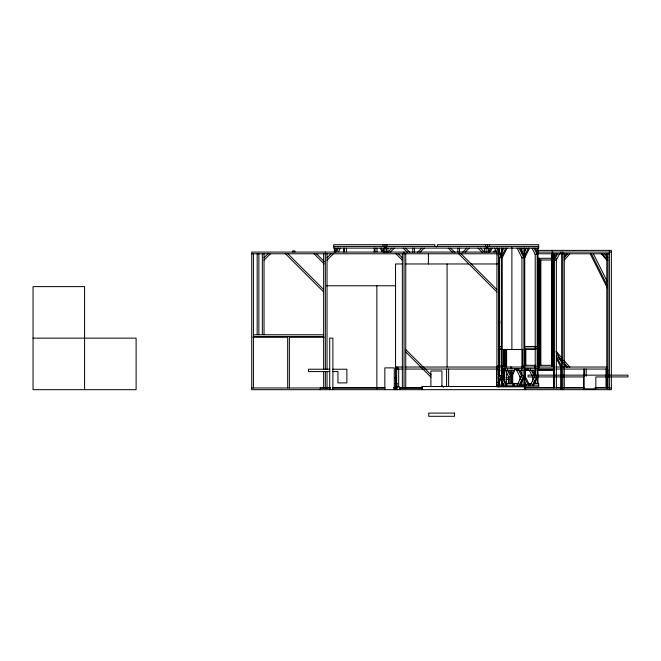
<?xml version="1.0" encoding="UTF-8"?>
<svg xmlns="http://www.w3.org/2000/svg" width="661" height="661" viewBox="0 0 661 661"><rect width="100%" height="100%" fill="white"/><g stroke="black" fill="none" stroke-linecap="round" stroke-linejoin="round"><path stroke-width="0.99" d="M386.255 252.502L386.255 247.429L386.255 252.609M335.201 252.114L337.209 248.115M336.573 251.775L338.407 248.115M338.539 251.775L340.365 248.115M488.942 252.114L490.941 248.115M490.313 251.775L492.148 248.115M502.079 251.742L503.889 248.115M502.228 255.361L505.855 248.115M502.228 257.765L507.053 248.115M524.603 251.742L526.412 248.115M524.751 255.361L528.379 248.115M524.751 257.765L529.577 248.115M554.389 257.782L556.388 253.774M557.595 253.774L554.389 260.178L556.347 260.178L559.553 253.774M498.097 378.125L499.419 375.489L501.377 375.489L497.865 382.512M502.096 373.168L503.467 370.424L503.467 368.722M498.204 384.239L501.377 377.894M511.523 374.423L513.531 370.424M511.523 376.828L514.729 370.424L514.729 368.722M517.109 385.148L521.934 375.489L523.9 375.489L519.075 385.148M524.619 373.168L525.991 370.424L525.991 368.722M520.273 385.148L523.9 377.894M530.395 385.148L534.782 376.365M532.353 385.148L536.74 376.365M533.559 385.148L537.186 377.894M564.296 256.443L566.609 253.774M564.271 257.782L567.741 253.774M564.271 260.178L569.823 253.774M264.036 257.782L268.044 253.774M264.036 260.178L270.44 253.774M327.038 257.782L331.037 253.774M327.038 260.178L333.441 253.774M387.957 252.114L391.956 248.115M390.089 252.386L394.361 248.115M417.422 252.461L421.776 248.115M420.041 252.246L424.18 248.115M462.469 252.461L466.815 248.115M465.08 252.246L469.219 248.115M333.698 246.413L538.69 246.413M538.021 250.379L611.351 250.379L611.351 389.676L251.725 389.676L251.725 252.072L498.609 252.072L498.609 386.941M537.335 252.072L611.351 252.072M251.725 253.774L498.609 253.774M537.335 253.774L609.392 253.774M537.757 258.302L553.744 258.302M538.74 260.004L537.889 260.004L537.889 365.326L538.74 365.326M539.021 260.004L553.744 260.004M402.764 263.97L395.551 263.97L395.551 388.825M405.821 263.97L468.723 263.97M470.731 263.97L498.609 263.97M326.369 285.767L395.551 285.767M498.609 321.155L499.799 321.155L499.799 323.196L498.609 323.196M253.419 334.747L323.642 334.747M253.419 336.449L323.642 336.449M252.75 337.3L287.51 337.3M289.551 337.3L324.311 337.3M33.05 338.143L136.108 338.143L136.108 389.676L33.05 389.676L33.05 286.618L84.583 286.618L84.583 389.676M498.51 346.48L501.377 346.48M524.702 346.48L537.186 346.48M498.51 348.182L501.377 348.182M524.702 348.182L537.186 348.182M498.22 349.471L522.975 349.471M524.735 349.471L536.071 349.471M524.016 365.326L535.798 365.326M539.021 365.326L553.744 365.326M497.634 365.839L500.327 365.839M501.658 365.839L505.863 365.839M395.551 367.029L402.954 367.029M405.862 367.029L500.468 367.029M501.658 367.029L553.959 367.029M555.992 367.029L607.418 367.029M498.03 368.722L499.84 368.722M501.658 368.722L522.364 368.722M524.173 368.722L538.69 368.722L538.74 258.302M396.633 369.061L402.954 369.061M406.036 369.061L498.609 369.061M514.324 369.061L517.389 369.061M525.503 369.061L528.569 369.061M537.699 369.061L553.976 369.061M555.992 369.061L561.668 369.061M563.734 369.061L606.98 369.061L606.98 388.643M329.707 369.226L308.505 369.226L308.505 371.581L329.831 371.581M332.739 369.226L346.876 369.226L346.876 382.901L337.953 382.901L337.953 371.581L332.871 371.581M525.561 369.259L528.585 369.259M537.393 369.259L553.736 369.259M498.03 370.424L500.261 370.424M501.658 370.424L503.467 370.424M505.508 368.722L505.508 370.424L514.729 370.424M516.77 368.722L516.77 370.424L522.785 370.424M524.173 370.424L536.071 370.424M537.393 370.449L553.736 370.449M535.22 375.489L537.186 375.489M394.65 377.786L396.633 377.786M505.921 377.786L509.077 377.786L509.036 383.256M505.921 379.48L509.077 379.48M395.113 383.446L397.393 383.446M501.707 383.446L503.765 383.446M505.814 383.446L518.141 383.446M528.412 383.446L531.494 383.446M533.551 383.446L538.69 383.446L538.69 386.842L497.692 386.842M395.195 385.148L397.244 385.148M497.692 385.148L538.69 385.148M395.195 386.842L397.253 386.842M399.698 387.635L402.789 387.635M405.879 387.635L422.371 387.635M524.958 387.635L553.521 387.635M556.57 387.635L560.66 387.635M563.734 387.635L584.324 387.635M595.057 387.635L606.98 387.635M330.624 387.8L320.312 387.8L320.312 389.676M332.681 387.8L385.239 387.8M393.485 387.8L396.575 387.8M399.674 387.8L422.346 387.8M251.725 387.974L330.45 387.974M332.491 387.974L384.628 387.974M393.824 387.974L397.36 387.974M399.963 387.974L422.553 387.974M524.165 387.974L584.068 387.974M595.09 387.974L611.351 387.974M480.431 248.115L484.43 252.114M478.027 248.115L482.299 252.386M496.857 289.568L460.824 253.527L458.42 253.527L496.857 291.964M450.612 248.115L454.966 252.461M448.208 248.115L452.347 252.246M405.573 248.115L409.919 252.461M403.169 248.115L407.308 252.246M398.343 253.774L402.351 257.782M395.939 253.774L402.351 260.178M316.454 253.774L324.386 261.698M314.049 253.774L324.204 263.929M405.747 349.537L431.129 374.919M442.011 385.801L443.457 387.255M405.747 351.941L430.972 377.167M287.601 253.494L323.642 289.526M285.197 253.494L323.642 291.931M395.542 383.074L396.922 384.454M604.451 253.774L607.922 257.782M602.369 253.774L607.922 260.178L606.79 260.178L601.237 253.774M556.562 351.842L561.891 357.998M563.883 360.303L569.881 367.219M557.884 355.775L561.867 360.377M563.858 362.674L567.849 367.276M558.743 358.072L562.065 361.906M564.056 364.211L566.717 367.276M593.421 253.874L606.938 280.908M591.463 253.874L607.228 285.412M590.273 253.907L607.203 287.766M535.179 248.115L537.186 252.114M533.981 248.115L537.186 254.518L535.22 254.518L532.014 248.115M520.273 248.115L523.9 255.361M519.075 248.115L523.9 257.765L521.934 257.765L517.109 248.115M556.05 351.371L561.999 363.269M556.372 355.949L561.867 366.929M556.322 358.245L560.825 367.26M497.75 248.115L501.377 255.361M496.551 248.115L501.377 257.765L499.419 257.765L498.097 255.129M494.585 248.115L496.783 252.502M532.568 370.424L534.567 374.423M531.361 370.424L534.113 375.911M529.403 370.424L532.146 375.911M524.751 375.489L529.577 385.148M524.751 377.894L528.379 385.148M519.934 370.424L521.934 374.423M524.603 381.521L526.412 385.148M516.77 370.424L519.976 376.828L521.934 376.828L518.736 370.424L518.736 368.722M508.673 370.424L510.68 374.423M505.508 370.424L508.714 376.828L510.68 376.828L507.474 370.424L507.474 368.722M502.228 375.489L507.053 385.148M502.228 377.894L505.855 385.148M498.212 372.027L499.419 374.423M502.079 381.521L503.889 385.148M498.047 374.085L499.419 376.828M381.438 248.115L383.446 252.114M380.24 248.115L382.075 251.775M609.392 250.379L609.392 389.676M607.922 253.774L607.922 387.974M606.79 253.774L606.79 387.974M606.385 368.053L606.385 387.619M606.104 369.061L606.104 387.619M586.191 369.061L586.191 376.291M584.423 369.061L584.423 376.291M583.828 369.061L583.828 387.635M564.271 253.774L564.271 387.974M562.8 252.072L562.8 389.676M561.668 253.774L561.668 388.643M561.073 367.029L561.073 369.061M560.842 252.072L560.842 253.774M560.842 387.974L560.842 389.676M560.652 369.061L560.652 388.643M556.347 258.575L556.347 387.974M554.389 253.774L554.389 387.974M553.538 253.774L553.538 387.974M553.166 253.105L553.166 259.286M552.902 260.004L552.902 365.326M552.323 250.379L552.323 252.072M552.323 253.105L552.323 366.359M551.472 253.105L551.472 366.062M540.855 260.004L540.855 365.326M539.872 260.004L539.872 365.326M539.021 258.302L539.021 367.029M538.029 248.115L538.029 367.029M538.029 368.722L538.029 383.446M537.186 248.115L537.186 367.029M537.186 368.722L537.186 383.446M535.418 370.424L535.418 375.431M535.418 381.447L535.418 383.446M535.22 254.262L535.22 367.029M535.22 368.722L535.22 375.597M535.22 380.505L535.22 383.446M534.766 367.029L534.766 368.722M534.567 370.424L534.567 377.439M534.567 381.447L534.567 383.446M532.609 376.431L532.609 381.447M530.411 368.722L530.411 370.424M528.445 368.722L528.445 370.424M525.85 349.834L525.85 365.326M525.313 370.424L525.313 377.654M525.313 385.917L525.313 387.974M524.925 389.676L524.925 386.495L421.858 386.495L421.858 389.676M524.867 349.834L524.867 365.326M524.751 248.115L524.751 385.148M523.9 248.115L523.9 385.148M522.504 349.785L522.504 367.334M521.934 248.115L521.934 253.262M521.934 257.385L521.934 376.026M521.934 379.992L521.934 385.817M521.793 367.029L521.793 368.722M519.976 376.58L519.976 379.662M514.101 383.446L514.101 385.148M512.969 383.446L512.969 385.148M512.729 373.184L512.729 383.496M511.895 247.445L511.895 349.471M511.697 376.283L511.697 383.496M511.664 367.029L511.664 368.722M511.523 370.424L511.523 383.446M510.68 370.424L510.68 383.446M510.532 367.029L510.532 368.722M508.714 376.431L508.714 383.446M506.599 349.785L506.599 367.334M506.599 371.457L506.599 383.851M505.863 349.603L505.863 367.029M504.673 349.355L504.682 367.029M504.64 349.785L504.64 366.301M504.64 368.367L504.64 380.753M503.979 349.785L503.979 366.301M503.979 370.424L503.979 377.654M503.789 349.785L503.789 366.301M503.789 368.367L503.789 378.687M502.228 248.115L502.228 385.148M501.377 248.115L501.377 385.148M499.642 349.785L499.642 366.301M499.419 248.115L499.419 253.262M499.419 257.385L499.419 376.026M499.419 379.992L499.419 385.817M499.278 367.029L499.278 368.722M496.915 253.774L496.915 386.941M496.576 369.061L496.576 386.586M496.047 252.072L496.047 250.883L494.007 250.883L494.007 252.072M489.404 244.71L489.404 246.413M488.942 248.115L488.942 252.213M488.091 248.115L488.091 252.213M487.438 244.71L487.438 248.115M486.132 247.429L486.132 252.593M485.48 244.71L485.48 246.413M484.43 248.115L484.43 252.213M459.569 248.115L459.569 252.229M457.866 248.115L457.866 252.229M448.637 369.061L448.637 386.602M447.084 263.97L447.084 367.029M446.605 369.061L446.605 386.602M441.928 386.726L441.928 370.986L430.889 370.986L430.889 386.726M437.541 246.413L437.541 244.71L538.69 244.71L538.69 248.115L333.698 248.115L333.698 244.71L434.839 244.71L434.839 246.413M436.186 246.413L436.186 247.09M428.394 253.931L428.394 263.97M414.521 248.115L414.521 252.229M412.819 248.115L412.819 252.229M405.747 253.774L405.747 387.974M404.045 252.072L404.045 387.974M402.351 253.774L402.351 387.974M399.847 389.676L399.847 386.925L396.691 386.925L396.691 389.676M398.666 369.061L398.666 386.586M397.823 367.029L397.823 369.061M396.633 367.029L396.633 388.643M396.36 377.439L396.36 383.446M395.972 377.291L395.972 384.165M395.609 377.786L395.609 387.974M394.278 389.676L394.278 367.871L384.842 367.871L384.842 389.676M387.957 248.115L387.957 252.213M386.908 244.71L386.908 246.413M384.95 244.71L384.95 248.115M384.297 248.115L384.297 252.213M383.446 248.115L383.446 252.213M382.983 244.71L382.983 246.413M377.001 248.115L377.001 251.891M376.869 285.767L376.869 388.825M375.035 248.115L375.035 251.891M374.192 248.115L374.192 251.891M346.422 248.115L346.422 251.891M344.464 248.115L344.464 251.891M343.613 248.115L343.613 251.891M335.201 248.115L335.201 252.213M334.35 248.115L334.35 252.213M332.888 389.676L332.888 338.143L329.707 338.143L329.707 389.676M327.038 253.774L327.038 369.392M327.038 371.457L327.038 387.974M325.336 252.072L325.336 369.392M325.336 371.457L325.336 387.974M323.642 253.774L323.642 369.392M323.642 371.457L323.642 387.974M294.847 252.072L294.847 250.883L292.815 250.883L292.815 252.072M289.378 336.449L289.378 387.974M287.684 336.449L287.684 387.974M264.036 253.774L264.036 334.292M262.343 253.774L262.343 334.292M258.872 253.774L258.872 334.292M257.17 253.774L257.17 334.292M253.419 253.774L253.419 387.974M395.344 389.651L395.138 388.742L395.344 389.651M607.74 369.491L607.17 369.491L607.17 375.151L528.073 375.151L528.073 376.935L583.853 376.935L583.853 388.825L595.842 388.825L595.842 376.935L627.95 376.935L627.95 375.151L607.74 375.151L607.74 369.491M454.545 413.108L428.733 413.108L428.733 416.29L454.545 416.29L454.545 413.108"/></g></svg>
